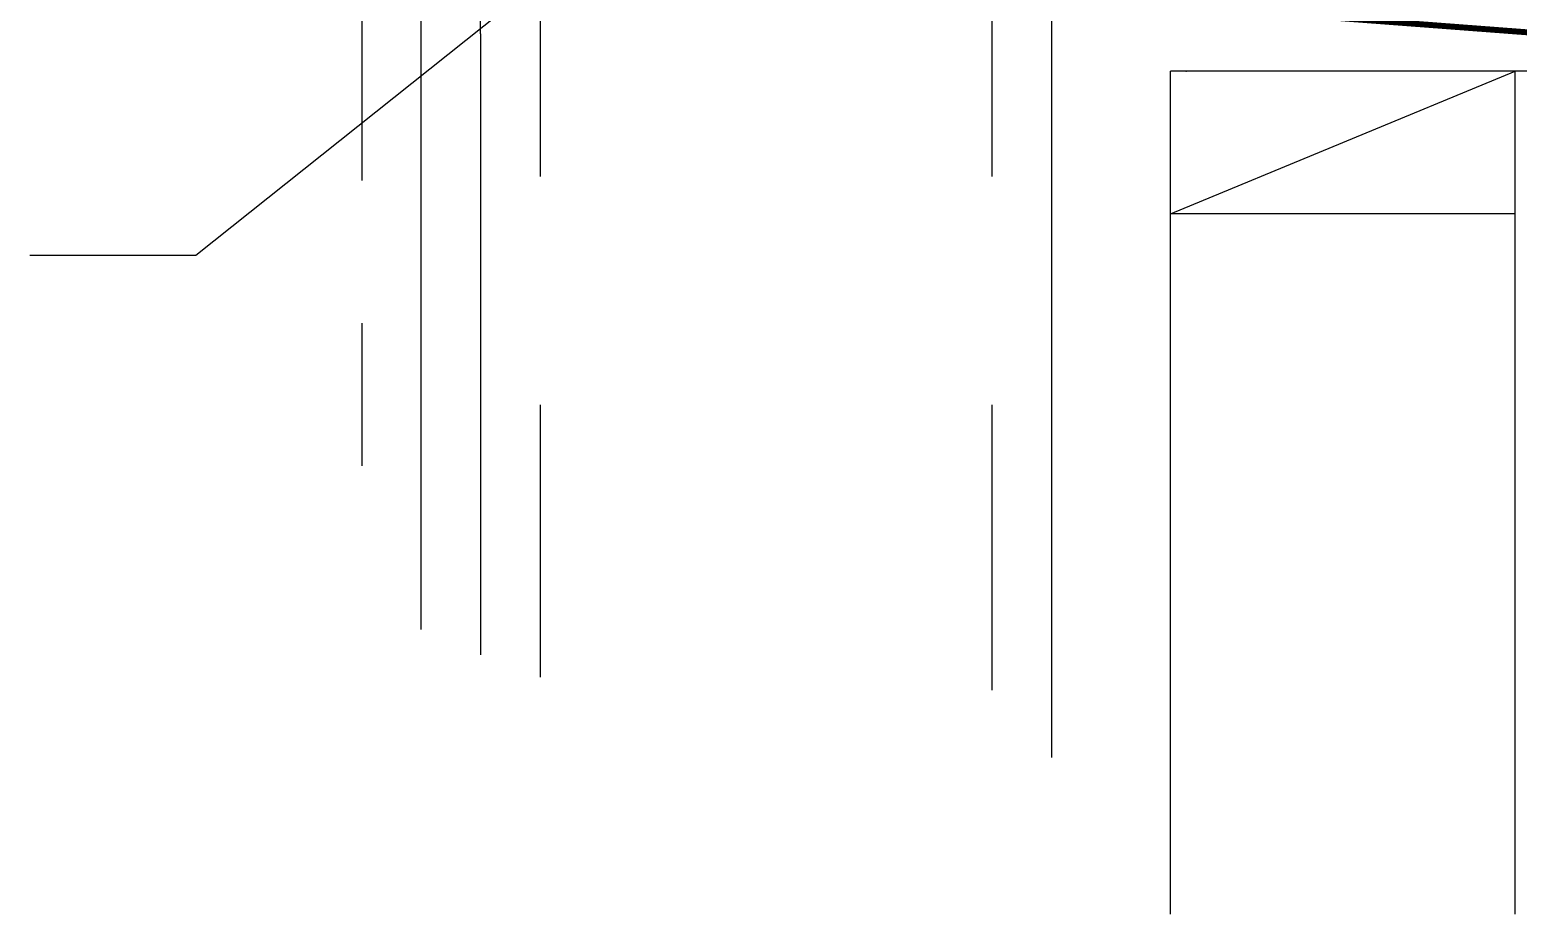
# Model space of a CAD drawing. Header units: inches. Extents: x 0 to 10293, y 0 to 4182.
# Drawn here: x 612.82 to 628.47, y 4094.64 to 4103.94 of the extents above; entities that cross this region are included whole.
import ezdxf

# ---------------------------------------------------------------- set-up
doc = ezdxf.new("R2010")
doc.units = ezdxf.units.IN
doc.header["$LTSCALE"] = 48
doc.header["$MEASUREMENT"] = 0
doc.linetypes.add('CENTER2', pattern=[1.125, 0.75, -0.125, 0.125, -0.125])
doc.linetypes.add('HIDDEN3', pattern=[0.1125, 0.0625, -0.05])
doc.layers.add('HEAVY', color=5, linetype='Continuous')
doc.styles.add('Arch-Dim', font='romans.shx', dxfattribs={"width": 0.75})
doc.dimstyles.new('Aec-Arch-I-96', dxfattribs={"dimscale": 96, "dimtxt": 0.09375, "dimasz": 0.0625, "dimexe": 0.0625, "dimexo": 0.0625, "dimgap": 0.03125, "dimtad": 1, "dimdec": 4, "dimzin": 3, "dimdsep": 46, "dimlunit": 4, "dimtxsty": 'Arch-Dim', "dimblk": 'ARCHTICK', "dimcen": 0.09375, "dimazin": 2, "dimtfac": 0.75, "dimtdec": 4, "dimtix": 1, "dimtmove": 2, "dimatfit": 2, "dimfxl": 0, "dimtolj": 1, "dimtzin": 0, "dimarcsym": 0})

# ---------------------------------------------------------------- blocks, each defined once
blk = doc.blocks.new('6Runner')
at = {"layer": 'HEAVY', "flags": 128}
blk.add_lwpolyline([(0, 1.5), (0, 0), (6, 0), (6, 1.5)], dxfattribs=at)
blk = doc.blocks.new('_ArchTick')
at = {"color": 0, "linetype": 'ByBlock', "const_width": 0.15}
blk.add_lwpolyline([(-0.5, -0.5), (0.5, 0.5)], dxfattribs=at)

msp = doc.modelspace()

# ---------------------------------------------------------------- linework, layer by layer
at = {"linetype": 'CENTER2', "ltscale": 0.25}
msp.add_line((616.3099, 4124.85377), (616.3099, 4097.93556), dxfattribs=at)
for p, q in [((616.93489, 4097.6342), (616.93489, 4111.64467)), ((617.55989, 4103.89467), (617.55989, 4097.36711)), ((623.55989, 4103.89467), (623.55989, 4096.28598)), ((624.8099, 4102.00533), (628.4349, 4103.50533)), ((628.4349, 4103.50533), (624.8099, 4103.50533)), ((624.8099, 4102.00533), (624.8099, 4103.50533)), ((629.2474, 4103.50533), (628.4349, 4103.50533)), ((628.4349, 4101.31783), (628.4349, 4103.50533)), ((628.4349, 4102.00533), (628.4349, 4103.50533)), ((624.8099, 4094.63909), (624.8099, 4102.00533)), ((628.4349, 4102.00533), (624.8099, 4102.00533)), ((628.4349, 4094.63909), (628.4349, 4102.00533))]:
    msp.add_line(p, q)
at = {"linetype": 'HIDDEN3'}
for p, q in [((618.18489, 4105.39467), (618.18489, 4097.13237)), ((622.93489, 4105.39467), (622.93489, 4096.28339))]:
    msp.add_line(p, q, dxfattribs=at)
at = {"const_width": 0.0625, "flags": 128}
msp.add_lwpolyline([(625.09054, 4110.39467), (625.09054, 4104.17508), (630.00738, 4103.80281), (630.00738, 4097.29162), (631.88101, 4096.23355)], dxfattribs=at)
msp.add_point((624.97656, 4103.50533))

# ---------------------------------------------------------------- block references
at = {"xscale": -1, "rotation": 180}
msp.add_blockref('6Runner', (617.55989, 4105.39467), dxfattribs=at)

# ---------------------------------------------------------------- leaders
msp.add_leader([(624.18175, 4109.22871), (614.56633, 4101.56412), (612.82123, 4101.56412)], dimstyle='Aec-Arch-I-96', override={"dimscale": 8, "dimtxt": 0.125})

doc.saveas('drawing.dxf')
